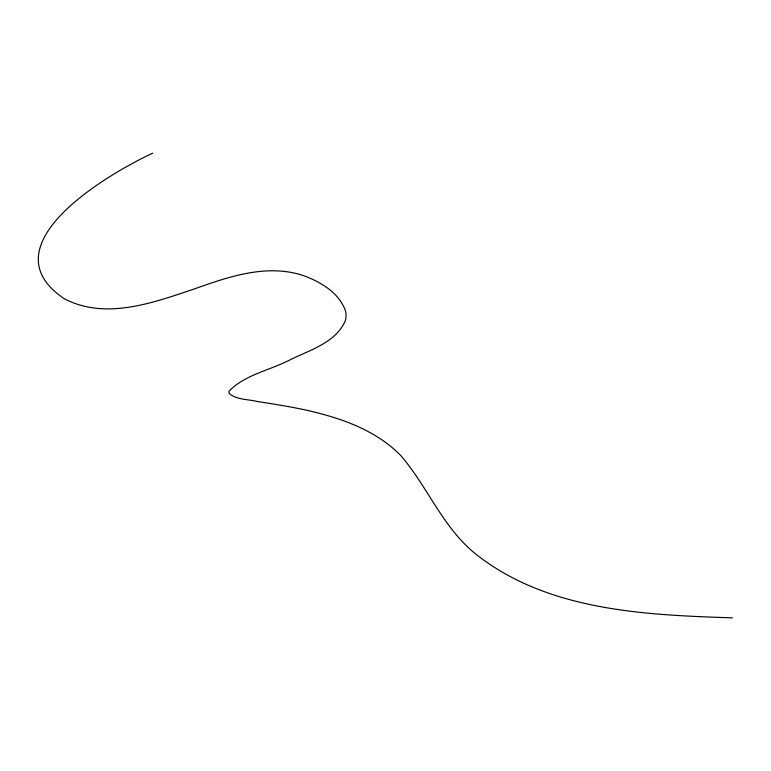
<?xml version="1.0" encoding="UTF-8"?>
<svg xmlns="http://www.w3.org/2000/svg" width="771" height="771" viewBox="0 0 771 771"><rect width="100%" height="100%" fill="white"/><g stroke="black" fill="none" stroke-linecap="round" stroke-linejoin="round"><path stroke-width="1.16" d="M152.774 153.14C109.443 173.167 -15.304 245.419 64.263 298.705C105.608 320.379 153.063 302.762 193.974 289.067C228.64 276.731 267.007 263.374 303.639 275.652C320.813 282.003 339.471 292.941 345.591 311.253A18.755 18.755 0 0 1 345.215 320.987C335.558 342.796 309.759 350.034 290.041 359.855C269.995 370.292 244.937 374.619 228.987 391.234L229.151 393.432C236.803 400.043 248.252 399.166 257.63 401.546C273.03 403.927 288.431 406.356 303.678 409.584C338.932 417.323 375.332 429.351 401.084 455.873C428.3 487.792 443.556 529.282 477.596 555.515C549.395 611.018 645.462 614.979 732.45 617.86"/></g></svg>
